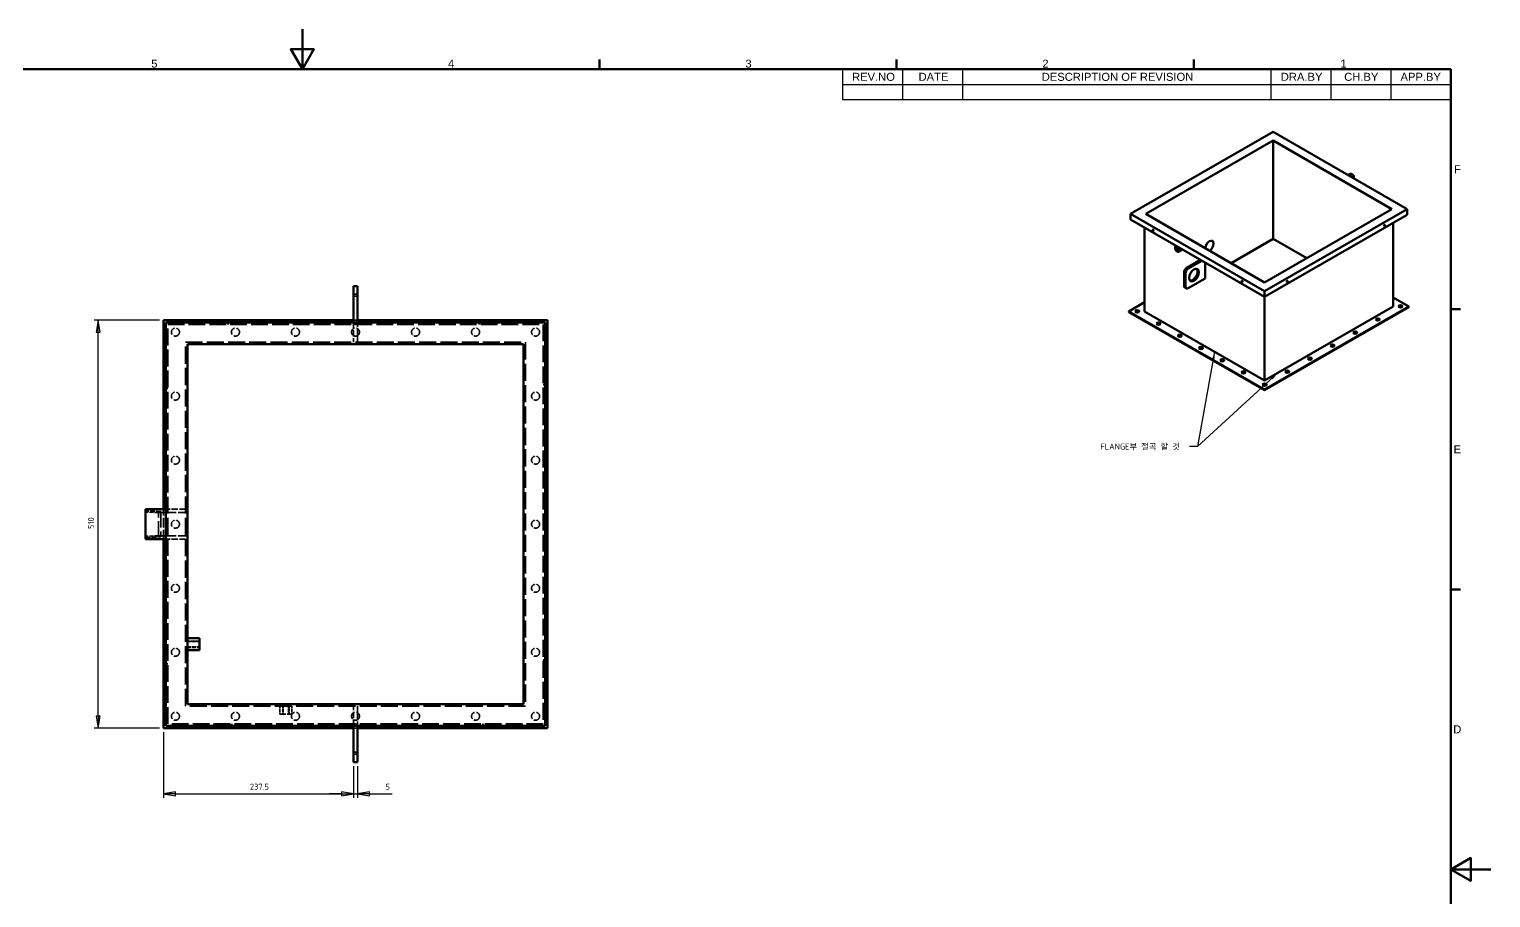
# Model space of a CAD drawing. Header units: millimetres. Extents: x 0 to 2970, y 0 to 2100.
# Drawn here: x 1144 to 2970, y 1015 to 2100 of the extents above; entities that cross this region are included whole.
import ezdxf

# ---------------------------------------------------------------- set-up
doc = ezdxf.new("R2010")
doc.units = ezdxf.units.MM
doc.header["$LTSCALE"] = 5
doc.linetypes.add('DASHED', pattern=[0.2067, 0.1654, -0.0413])
doc.layers.get('0').update_dxf_attribs({"lineweight": 25})
for name, color, linetype, lineweight in [('가려진 것(ISO)', 5, 'DASHED', 35), ('가시적인 것(ISO)', 7, 'Continuous', 50), ('가시적인 좁은 것(ISO)', 1, 'Continuous', 35), ('경계(ISO)', 7, 'Continuous', 70), ('기호(ISO)', 7, 'Continuous', 25), ('치수(ISO)', 7, 'Continuous', 25)]:
    doc.layers.add(name, color=color, linetype=linetype, lineweight=lineweight)
doc.styles.add('ISO Proportional', font='arial.ttf')
doc.styles.add('ISO ProportionalPSTEK', font='isocp.shx')
doc.dimstyles.new('PSTEK', dxfattribs={"dimscale": 5, "dimtxt": 1.5, "dimasz": 3, "dimexe": 1, "dimexo": 1, "dimgap": 1, "dimtad": 1, "dimrnd": 1e-08, "dimdsep": 46, "dimtxsty": 'ISO ProportionalPSTEK', "dimblk": 'Filled-1', "dimcen": 0.09, "dimdle": 10, "dimclrd": 3, "dimclre": 3, "dimclrt": 1, "dimadec": 1, "dimazin": 2, "dimtfac": 1, "dimtmove": 0, "dimatfit": 3, "dimfxl": 0, "dimtolj": 1, "dimlwd": -1, "dimlwe": -1, "dimarcsym": 0})
doc.dimstyles.new('PSTEK$7', dxfattribs={"dimscale": 5, "dimtxt": 1.5, "dimasz": 2, "dimexe": 1, "dimexo": 1, "dimgap": 1, "dimtad": 1, "dimrnd": 1e-08, "dimdsep": 46, "dimtxsty": 'ISO ProportionalPSTEK', "dimblk": 'Filled-1', "dimcen": 0.09, "dimdle": 10, "dimclrd": 3, "dimclre": 3, "dimclrt": 1, "dimadec": 1, "dimazin": 2, "dimtfac": 1, "dimtmove": 0, "dimatfit": 3, "dimfxl": 0, "dimtolj": 1, "dimlwd": -1, "dimlwe": -1, "dimarcsym": 0})

# ---------------------------------------------------------------- blocks, each defined once
blk = doc.blocks.new('경계 Default Border')
at = {"layer": '경계(ISO)'}
for p, q in [((371.25, 410), (371.25, 412.4)), ((445.5, 410), (445.5, 412.4)), ((519.75, 410), (519.75, 412.4)), ((584, 350), (586.4, 350)), ((584, 280), (586.4, 280))]:
    blk.add_line(p, q, dxfattribs=at)
at = {"layer": '경계(ISO)', "flags": 128}
for points in [[(297, 420), (297, 410), (294.11, 415), (299.89, 415), (297, 410)], [(10, 10), (10, 410), (584, 410), (584, 10), (10, 10)], [(594, 210), (584, 210), (589, 212.89), (589, 207.11), (584, 210)]]:
    blk.add_lwpolyline(points, dxfattribs=at)
at = {"layer": '경계(ISO)', "color": 7, "char_height": 2, "attachment_point": 7, "style": 'ISO Proportional'}
for s, insert in [('5', (259.22, 410.37)), ('4', (333.39, 410.4)), ('3', (407.72, 410.37)), ('2', (481.93, 410.4)), ('1', (556.42, 410.4)), ('F', (584.79, 384)), ('E', (584.7, 314)), ('D', (584.62, 244))]:
    blk.add_mtext(s, dxfattribs=dict(at, insert=insert))
blk = doc.blocks.new('Filled-1')
at = {"color": 0}
for p, q in [((0, 0), (-1, 0.17)), ((-1, 0.17), (-1, -0.17)), ((-1, 0), (0, 0)), ((-1, -0.17), (0, 0))]:
    blk.add_line(p, q, dxfattribs=at)
at = {"color": 0, "flags": 128}
blk.add_lwpolyline([(-1, -0.17), (0, 0), (-1, 0.17), (-1, -0.17)], dxfattribs=at)
at = {"color": 0}
blk.add_solid([(-1, -0.17), (0, 0), (-1, 0.17), (-1, -0.17)], dxfattribs=at)
blk = doc.blocks.new('*D32')
at = {"layer": 'Defpoints', "color": 0, "transparency": 16777216}
for p in [(1229.7, 1736.5), (1311.4, 1736.5), (1311.4, 1226.5)]:
    blk.add_point(p, dxfattribs=at)
at = {"layer": '치수(ISO)', "color": 3, "transparency": 16777216}
for p, q in [((1306.4, 1736.5), (1224.7, 1736.5)), ((1229.7, 1241.5), (1229.7, 1721.5)), ((1306.4, 1226.5), (1224.7, 1226.5))]:
    blk.add_line(p, q, dxfattribs=at)
at = {"layer": '치수(ISO)', "color": 3, "transparency": 16777216, "xscale": 15, "yscale": 15, "zscale": 15}
for p, rotation in [((1229.7, 1736.5), 90), ((1229.7, 1226.5), 270)]:
    blk.add_blockref('Filled-1', p, dxfattribs=dict(at, rotation=rotation))
at = {"layer": '치수(ISO)', "color": 1, "transparency": 16777216, "insert": (1217.2, 1475.4), "char_height": 7.5, "attachment_point": 1, "rotation": 90, "style": 'ISO ProportionalPSTEK'}
blk.add_mtext('\\A1;510', dxfattribs=at)
blk = doc.blocks.new('*D49')
at = {"layer": 'Defpoints', "color": 0, "transparency": 16777216}
for p in [(1311.4, 1226.5), (1548.9, 1184.2), (1548.9, 1144.6)]:
    blk.add_point(p, dxfattribs=at)
at = {"layer": '치수(ISO)', "color": 3, "transparency": 16777216}
for p, q in [((1311.4, 1221.5), (1311.4, 1139.6)), ((1548.9, 1179.2), (1548.9, 1139.6)), ((1326.4, 1144.6), (1533.9, 1144.6))]:
    blk.add_line(p, q, dxfattribs=at)
at = {"layer": '치수(ISO)', "color": 3, "transparency": 16777216, "xscale": 15, "yscale": 15, "zscale": 15, "rotation": 180}
blk.add_blockref('Filled-1', (1311.4, 1144.6), dxfattribs=at)
at = {"layer": '치수(ISO)', "color": 3, "transparency": 16777216, "xscale": 15, "yscale": 15, "zscale": 15}
blk.add_blockref('Filled-1', (1548.9, 1144.6), dxfattribs=at)
at = {"layer": '치수(ISO)', "color": 1, "transparency": 16777216, "insert": (1419.4, 1157.1), "char_height": 7.5, "attachment_point": 1, "style": 'ISO ProportionalPSTEK'}
blk.add_mtext('\\A1;237.5', dxfattribs=at)
blk = doc.blocks.new('*D63')
at = {"layer": 'Defpoints', "color": 0, "transparency": 16777216}
for p in [(1548.9, 1184.2), (1553.9, 1184.2), (1553.9, 1144.6)]:
    blk.add_point(p, dxfattribs=at)
at = {"layer": '치수(ISO)', "color": 3, "transparency": 16777216}
for p, q in [((1548.9, 1179.2), (1548.9, 1139.6)), ((1553.9, 1179.2), (1553.9, 1139.6)), ((1533.9, 1144.6), (1518.9, 1144.6)), ((1548.9, 1144.6), (1553.9, 1144.6)), ((1568.9, 1144.6), (1597.2, 1144.6))]:
    blk.add_line(p, q, dxfattribs=at)
at = {"layer": '치수(ISO)', "color": 3, "transparency": 16777216, "xscale": 15, "yscale": 15, "zscale": 15}
blk.add_blockref('Filled-1', (1548.9, 1144.6), dxfattribs=at)
at = {"layer": '치수(ISO)', "color": 3, "transparency": 16777216, "xscale": 15, "yscale": 15, "zscale": 15, "rotation": 180}
blk.add_blockref('Filled-1', (1553.9, 1144.6), dxfattribs=at)
at = {"layer": '치수(ISO)', "color": 1, "transparency": 16777216, "insert": (1588.9, 1157.1), "char_height": 7.5, "attachment_point": 1, "style": 'ISO ProportionalPSTEK'}
blk.add_mtext('\\A1;5', dxfattribs=at)

msp = doc.modelspace()

# ---------------------------------------------------------------- linework, layer by layer
at = {"layer": '가려진 것(ISO)', "ltscale": 1.904597}
for p, q in [((1548.8693, 1766.2522), (1553.8693, 1766.2522)), ((1548.8693, 1736.4522), (1553.8693, 1736.4522)), ((1548.8693, 1731.2522), (1553.8693, 1731.2522)), ((1553.8693, 1231.6522), (1548.8693, 1231.6522)), ((1553.8693, 1226.4522), (1548.8693, 1226.4522)), ((1553.8693, 1196.6522), (1548.8693, 1196.6522))]:
    msp.add_line(p, q, dxfattribs=at)
at = {"layer": '가려진 것(ISO)', "ltscale": 25.232489}
for p, q in [((1316.6693, 1731.1522), (1786.0693, 1731.1522)), ((1786.0693, 1231.7522), (1316.6693, 1231.7522))]:
    msp.add_line(p, q, dxfattribs=at)
at = {"layer": '가려진 것(ISO)', "ltscale": 25.43223}
for p, q in [((1316.6693, 1231.7522), (1316.6693, 1731.1522)), ((1786.0693, 1731.1522), (1786.0693, 1231.7522))]:
    msp.add_line(p, q, dxfattribs=at)
at = {"layer": '가려진 것(ISO)', "ltscale": 0.87606}
for p, q in [((1391.8693, 1733.4522), (1391.8693, 1731.1522)), ((1392.3023, 1731.1522), (1392.3023, 1733.4522)), ((1396.4363, 1731.1522), (1396.4363, 1733.4522)), ((1396.8693, 1731.1522), (1396.8693, 1733.4522)), ((1705.8693, 1733.4522), (1705.8693, 1731.1522)), ((1706.3023, 1731.1522), (1706.3023, 1733.4522)), ((1710.4363, 1731.1522), (1710.4363, 1733.4522)), ((1710.8693, 1731.1522), (1710.8693, 1733.4522)), ((1316.6693, 1655.9522), (1314.3693, 1655.9522)), ((1316.6693, 1655.5192), (1314.3693, 1655.5192)), ((1316.6693, 1651.3852), (1314.3693, 1651.3852)), ((1314.3693, 1650.9522), (1316.6693, 1650.9522)), ((1788.3693, 1655.9522), (1786.0693, 1655.9522)), ((1788.3693, 1655.5192), (1786.0693, 1655.5192)), ((1788.3693, 1651.3852), (1786.0693, 1651.3852)), ((1786.0693, 1650.9522), (1788.3693, 1650.9522)), ((1316.6693, 1311.9522), (1314.3693, 1311.9522)), ((1316.6693, 1311.5192), (1314.3693, 1311.5192)), ((1316.6693, 1307.3852), (1314.3693, 1307.3852)), ((1314.3693, 1306.9522), (1316.6693, 1306.9522)), ((1788.3693, 1311.9522), (1786.0693, 1311.9522)), ((1788.3693, 1311.5192), (1786.0693, 1311.5192)), ((1788.3693, 1307.3852), (1786.0693, 1307.3852)), ((1786.0693, 1306.9522), (1788.3693, 1306.9522)), ((1391.8693, 1231.7522), (1391.8693, 1229.4522)), ((1392.3023, 1229.4522), (1392.3023, 1231.7522)), ((1396.4363, 1229.4522), (1396.4363, 1231.7522)), ((1396.8693, 1229.4522), (1396.8693, 1231.7522)), ((1705.8693, 1231.7522), (1705.8693, 1229.4522)), ((1706.3023, 1229.4522), (1706.3023, 1231.7522)), ((1710.4363, 1229.4522), (1710.4363, 1231.7522)), ((1710.8693, 1229.4522), (1710.8693, 1231.7522))]:
    msp.add_line(p, q, dxfattribs=at)
at = {"layer": '가려진 것(ISO)', "ltscale": 9.409101}
for p, q in [((1548.8693, 1733.4522), (1548.8693, 1708.7522)), ((1553.8693, 1708.7522), (1553.8693, 1733.4522)), ((1339.0693, 1500.2022), (1314.3693, 1500.2022)), ((1339.0693, 1462.7022), (1314.3693, 1462.7022)), ((1548.8693, 1229.4522), (1548.8693, 1254.1522)), ((1553.8693, 1254.1522), (1553.8693, 1229.4522))]:
    msp.add_line(p, q, dxfattribs=at)
at = {"layer": '가려진 것(ISO)', "ltscale": 25.677311}
for p, q in [((1339.0693, 1708.7522), (1763.6693, 1708.7522)), ((1763.6693, 1254.1522), (1339.0693, 1254.1522))]:
    msp.add_line(p, q, dxfattribs=at)
at = {"layer": '가려진 것(ISO)', "ltscale": 25.874384}
for p, q in [((1339.0693, 1254.1522), (1339.0693, 1708.7522)), ((1763.6693, 1708.7522), (1763.6693, 1254.1522))]:
    msp.add_line(p, q, dxfattribs=at)
at = {"layer": '가려진 것(ISO)', "ltscale": 7.279393}
for p, q in [((1308.1693, 1497.3379), (1289.0693, 1497.9348)), ((1289.0693, 1464.9696), (1308.1693, 1465.5665))]:
    msp.add_line(p, q, dxfattribs=at)
at = {"layer": '가려진 것(ISO)', "ltscale": 14.285125}
msp.add_line((1311.3693, 1462.7022), (1311.3693, 1500.2022), dxfattribs=at)
at = {"layer": '가려진 것(ISO)', "ltscale": 6.132961}
for p, q in [((1305.1613, 1495.9522), (1289.0693, 1496.455)), ((1305.1613, 1466.9522), (1289.0693, 1466.4493))]:
    msp.add_line(p, q, dxfattribs=at)
at = {"layer": '가려진 것(ISO)', "ltscale": 22.038265}
msp.add_line((1305.1613, 1466.9522), (1305.1613, 1495.9522), dxfattribs=at)
at = {"layer": '가려진 것(ISO)', "ltscale": 13.792957}
for p, q in [((1341.3693, 1495.9522), (1305.1613, 1495.9522)), ((1341.3693, 1466.9522), (1305.1613, 1466.9522))]:
    msp.add_line(p, q, dxfattribs=at)
at = {"layer": '가려진 것(ISO)', "ltscale": 24.144396}
msp.add_line((1308.1693, 1497.3379), (1308.1693, 1465.5665), dxfattribs=at)
at = {"layer": '가려진 것(ISO)', "ltscale": 5.71399}
for p, q in [((1356.3693, 1335.4522), (1341.3693, 1335.4522)), ((1341.3693, 1334.7757), (1356.3693, 1334.7757)), ((1341.3693, 1328.1287), (1356.3693, 1328.1287)), ((1341.3693, 1327.4522), (1356.3693, 1327.4522))]:
    msp.add_line(p, q, dxfattribs=at)
at = {"layer": '가려진 것(ISO)', "ltscale": 3.809293}
for p, q in [((1456.8693, 1254.1522), (1456.8693, 1244.1522)), ((1460.3693, 1254.1522), (1460.3693, 1244.1522)), ((1461.0458, 1254.1522), (1461.0458, 1244.1522)), ((1467.6928, 1254.1522), (1467.6928, 1244.1522)), ((1468.3693, 1244.1522), (1468.3693, 1254.1522)), ((1471.8693, 1254.1522), (1471.8693, 1244.1522))]:
    msp.add_line(p, q, dxfattribs=at)
at = {"layer": '가려진 것(ISO)', "ltscale": 8.975572}
msp.add_line((1456.8693, 1244.1522), (1471.8693, 1244.1522), dxfattribs=at)
at = {"layer": '가려진 것(ISO)', "ltscale": 11.967462}
for centre in [(1326.3693, 1721.4522), (1401.3693, 1721.4522), (1476.3693, 1721.4522), (1551.3693, 1721.4522), (1626.3693, 1721.4522), (1701.3693, 1721.4522), (1776.3693, 1721.4522), (1326.3693, 1641.4522), (1776.3693, 1641.4522), (1326.3693, 1561.4522), (1776.3693, 1561.4522), (1326.3693, 1481.4522), (1776.3693, 1481.4522), (1326.3693, 1401.4522), (1776.3693, 1401.4522), (1326.3693, 1321.4522), (1776.3693, 1321.4522), (1326.3693, 1241.4522), (1401.3693, 1241.4522), (1476.3693, 1241.4522), (1551.3693, 1241.4522), (1626.3693, 1241.4522), (1701.3693, 1241.4522), (1776.3693, 1241.4522)]:
    msp.add_circle(centre, 5, dxfattribs=at)
at = {"layer": '가시적인 것(ISO)'}
for p, q in [((2519.8482, 1869.1167), (2698.0391, 1971.7301)), ((2538.9401, 1869.1167), (2698.0391, 1960.7358)), ((2698.0391, 1971.7301), (2865.6234, 1875.2247)), ((2698.0391, 1960.7358), (2846.5315, 1875.2247)), ((2698.0391, 1838.1037), (2698.0391, 1960.7358)), ((2793.4278, 1918.9102), (2791.5951, 1917.8548)), ((2793.3628, 1916.8368), (2795.1956, 1917.8922)), ((2795.923, 1919.1553), (2797.6907, 1918.1374)), ((2798.7311, 1915.8404), (2798.7311, 1913.7454)), ((2519.8482, 1869.1167), (2519.8482, 1862.045)), ((2687.4325, 1772.6114), (2519.8482, 1869.1167)), ((2687.4325, 1783.6056), (2538.9401, 1869.1167)), ((2865.6234, 1875.2247), (2687.4325, 1772.6114)), ((2846.5315, 1875.2247), (2687.4325, 1783.6056)), ((2865.6234, 1868.1529), (2687.4325, 1765.5396)), ((2865.6234, 1875.2247), (2865.6234, 1868.1529)), ((2687.4325, 1765.5396), (2519.8482, 1862.045)), ((2537.3137, 1747.4248), (2537.3137, 1851.9872)), ((2848.1579, 1753.5328), (2848.1579, 1858.0952)), ((2577.1807, 1829.0294), (2576.2071, 1828.4687)), ((2698.0391, 1838.1037), (2645.4171, 1807.8007)), ((2740.0545, 1813.9086), (2698.0391, 1838.1037)), ((2583.4853, 1824.0053), (2579.9498, 1821.9693)), ((2590.276, 1801.9228), (2607.264, 1811.7055)), ((2609.0317, 1810.6876), (2592.0438, 1800.9048)), ((2613.257, 1808.2544), (2613.257, 1788.5943)), ((2586.7405, 1779.4482), (2586.7405, 1795.7991)), ((2588.5082, 1794.7811), (2588.5082, 1778.4302)), ((1548.8693, 1778.7522), (1553.8693, 1778.7522)), ((1548.8693, 1768.7522), (1548.8693, 1778.7522)), ((1553.8693, 1778.7522), (1553.8693, 1768.7522)), ((2589.5486, 1776.1332), (2587.7809, 1777.1512)), ((2592.0438, 1776.3784), (2613.257, 1788.5943)), ((2687.4325, 1772.6114), (2687.4325, 1765.5396)), ((1548.8693, 1768.7522), (1548.8693, 1733.4522)), ((1553.8693, 1733.4522), (1553.8693, 1768.7522)), ((2517.7269, 1747.4248), (2537.3137, 1758.7042)), ((2687.4325, 1660.9772), (2687.4325, 1765.5396)), ((2848.1579, 1753.5328), (2687.4325, 1660.9772)), ((2867.7447, 1753.5328), (2687.4325, 1649.6979)), ((2848.1579, 1764.8121), (2867.7447, 1753.5328)), ((2867.7447, 1752.5926), (2867.7447, 1753.5328)), ((1311.3693, 1736.4522), (1548.8693, 1736.4522)), ((1311.3693, 1500.2022), (1311.3693, 1736.4522)), ((1553.8693, 1736.4522), (1791.3693, 1736.4522)), ((1791.3693, 1736.4522), (1791.3693, 1226.4522)), ((2687.4325, 1649.6979), (2517.7269, 1747.4248)), ((2517.7269, 1746.4847), (2517.7269, 1747.4248)), ((2687.4325, 1648.7577), (2517.7269, 1746.4847)), ((2687.4325, 1660.9772), (2537.3137, 1747.4248)), ((2867.7447, 1752.5926), (2687.4325, 1648.7577)), ((1314.3693, 1733.4522), (1788.3693, 1733.4522)), ((1314.3693, 1229.4522), (1314.3693, 1733.4522)), ((1788.3693, 1733.4522), (1788.3693, 1229.4522)), ((1341.3693, 1256.4522), (1341.3693, 1706.4522)), ((1341.3693, 1706.4522), (1761.3693, 1706.4522)), ((1761.3693, 1706.4522), (1761.3693, 1256.4522)), ((2687.4325, 1648.7577), (2687.4325, 1649.6979)), ((1289.0693, 1500.2022), (1289.0693, 1462.7022)), ((1314.3693, 1500.2022), (1289.0693, 1500.2022)), ((1314.3693, 1462.7022), (1289.0693, 1462.7022)), ((1311.3693, 1226.4522), (1311.3693, 1462.7022)), ((1341.3693, 1338.9522), (1356.3693, 1338.9522)), ((1356.3693, 1323.9522), (1356.3693, 1338.9522)), ((1341.3693, 1323.9522), (1356.3693, 1323.9522)), ((1761.3693, 1256.4522), (1341.3693, 1256.4522)), ((1548.8693, 1226.4522), (1311.3693, 1226.4522)), ((1788.3693, 1229.4522), (1314.3693, 1229.4522)), ((1548.8693, 1194.1522), (1548.8693, 1229.4522)), ((1553.8693, 1229.4522), (1553.8693, 1194.1522)), ((1791.3693, 1226.4522), (1553.8693, 1226.4522)), ((1548.8693, 1194.1522), (1548.8693, 1184.1522)), ((1553.8693, 1184.1522), (1553.8693, 1194.1522)), ((1548.8693, 1184.1522), (1553.8693, 1184.1522))]:
    msp.add_line(p, q, dxfattribs=at)
for centre, major_axis, ratio, start_param, end_param in [((2793.4278, 1914.8224), (2.4952, 4.3329), 0.578093116, 0, 0.783464455), ((2795.1956, 1913.8044), (2.4952, 4.3329), 0.578093116, 5.495853435, 7.066649762), ((2548.9456, 1849.2094), (0.5157, -0.8956), 0.578093116, 4.044769067, 5.380008893), ((2836.526, 1855.3174), (0.5157, 0.8956), 0.578093116, 4.044769067, 5.380008893), ((2618.4896, 1829.0838), (3.618, 6.2827), 0.578093116, 3.95025276, 8.616117854), ((2581.614, 1827.255), (1.8714, -3.2497), 0.578093116, 0, 0.530565219), ((2590.276, 1797.8351), (2.4952, 4.3329), 0.578093116, 0.783464455, 2.354260782), ((2592.0438, 1796.8171), (-2.4952, -4.3329), 0.578093116, 3.925057109, 5.495853435), ((2597.3471, 1793.7316), (-4.3665, -7.5826), 0.578093116, 0.203033017, 2.938559636), ((2590.276, 1781.4842), (-2.4952, -4.3329), 0.578093116, 5.495853435, 6.283185307), ((2592.0438, 1780.4662), (-2.4952, -4.3329), 0.578093116, 5.495853435, 7.066649762), ((2659.9614, 1785.2797), (0.5157, -0.8956), 0.578093116, 4.044769067, 5.380008893), ((2714.9036, 1785.2797), (0.5157, 0.8956), 0.578093116, 4.044769067, 5.380008893), ((2857.1381, 1752.5926), (2.5, 0), 0.575861701, 0.332629485, 2.808963169), ((2528.3335, 1746.4847), (2.5, 0), 0.575861701, 0.332629485, 2.808963169), ((2828.8538, 1736.3048), (2.5, 0), 0.575861701, 0.332629485, 2.808963169), ((2554.85, 1731.2148), (2.5, 0), 0.575861701, 0.332629485, 2.808963169), ((2581.3665, 1715.945), (2.5, 0), 0.575861701, 0.332629485, 2.808963169), ((2800.5696, 1720.0169), (2.5, 0), 0.575861701, 0.332629485, 2.808963169), ((2607.883, 1700.6752), (2.5, 0), 0.575861701, 0.332629485, 2.808963169), ((2772.2853, 1703.7291), (2.5, 0), 0.575861701, 0.332629485, 2.808963169), ((2634.3995, 1685.4053), (2.5, 0), 0.575861701, 0.332629485, 2.808963169), ((2744.001, 1687.4413), (2.5, 0), 0.575861701, 0.332629485, 2.808963169), ((2660.916, 1670.1355), (2.5, 0), 0.575861701, 0.332629485, 2.808963169), ((2715.7168, 1671.1535), (2.5, 0), 0.575861701, 0.332629485, 2.808963169), ((2687.4325, 1654.8656), (2.5, 0), 0.575861701, 0.332629485, 2.808963169)]:
    msp.add_ellipse(centre, major_axis=major_axis, ratio=ratio, start_param=start_param, end_param=end_param, dxfattribs=at)
for centre, major_axis, ratio in [((2548.1325, 1848.7412), (-0.5157, 0.8956), 0.578093116), ((2837.3391, 1854.8491), (0.5157, 0.8956), 0.578093116), ((2578.0784, 1825.219), (-1.8714, 3.2497), 0.578093116), ((2578.0784, 1825.219), (-0.8293, 1.44), 0.578093116), ((2599.1149, 1792.7136), (4.3665, 7.5826), 0.578093116), ((2659.1482, 1784.8114), (-0.5157, 0.8956), 0.578093116), ((2715.7168, 1784.8114), (0.5157, 0.8956), 0.578093116), ((2857.1381, 1753.5328), (-2.5, 0), 0.575861701), ((2528.3335, 1747.4248), (-2.5, 0), 0.575861701), ((2828.8538, 1737.245), (-2.5, 0), 0.575861701), ((2554.85, 1732.155), (-2.5, 0), 0.575861701), ((2581.3665, 1716.8852), (-2.5, 0), 0.575861701), ((2800.5696, 1720.9571), (-2.5, 0), 0.575861701), ((2607.883, 1701.6153), (-2.5, 0), 0.575861701), ((2772.2853, 1704.6693), (-2.5, 0), 0.575861701), ((2634.3995, 1686.3455), (-2.5, 0), 0.575861701), ((2744.001, 1688.3815), (-2.5, 0), 0.575861701), ((2660.916, 1671.0757), (-2.5, 0), 0.575861701), ((2715.7168, 1672.0936), (-2.5, 0), 0.575861701), ((2687.4325, 1655.8058), (-2.5, 0), 0.575861701)]:
    msp.add_ellipse(centre, major_axis=major_axis, ratio=ratio, dxfattribs=at)
at = {"layer": '가시적인 좁은 것(ISO)'}
for p, q in [((2793.4278, 1918.9102), (2795.1956, 1917.8922)), ((2586.7405, 1795.7991), (2588.5082, 1794.7811)), ((2590.276, 1801.9228), (2592.0438, 1800.9048)), ((2586.7405, 1779.4482), (2588.5082, 1778.4302)), ((1548.8693, 1768.7522), (1553.8693, 1768.7522)), ((1548.8693, 1194.1522), (1553.8693, 1194.1522))]:
    msp.add_line(p, q, dxfattribs=at)
at = {"layer": '기호(ISO)'}
for p, q in [((2160.0001, 2050), (2920.0001, 2050)), ((2160.0001, 2050), (2160.0001, 2031.1)), ((2235.0001, 2050), (2235.0001, 2031.1)), ((2310.0001, 2050), (2310.0001, 2031.1)), ((2695.0001, 2050), (2695.0001, 2031.1)), ((2770.0001, 2050), (2770.0001, 2031.1)), ((2845.0001, 2050), (2845.0001, 2031.1)), ((2920.0001, 2050), (2920.0001, 2031.1)), ((2160.0001, 2031.1), (2920.0001, 2031.1)), ((2160.0001, 2031.1), (2160.0001, 2012.2)), ((2235.0001, 2031.1), (2235.0001, 2012.2)), ((2310.0001, 2031.1), (2310.0001, 2012.2)), ((2695.0001, 2031.1), (2695.0001, 2012.2)), ((2770.0001, 2031.1), (2770.0001, 2012.2)), ((2845.0001, 2031.1), (2845.0001, 2012.2)), ((2920.0001, 2031.1), (2920.0001, 2012.2)), ((2160.0001, 2012.2), (2920.0001, 2012.2))]:
    msp.add_line(p, q, dxfattribs=at)

# ---------------------------------------------------------------- block references
at = {"xscale": 5, "yscale": 5, "zscale": 5}
msp.add_blockref('경계 Default Border', (0, 0), dxfattribs=at)

# ---------------------------------------------------------------- texts
at = {"layer": '기호(ISO)', "color": 7, "char_height": 10, "attachment_point": 7, "style": 'ISO Proportional'}
for s, insert in [('REV.NO', (2171.8647, 2035.3785)), ('DATE', (2254.9924, 2035.55)), ('DESCRIPTION OF REVISION', (2408.9101, 2035.3785)), ('DRA.BY', (2707.6144, 2035.55)), ('CH.BY', (2786.8752, 2035.3785)), ('APP.BY', (2857.2402, 2035.55))]:
    msp.add_mtext(s, dxfattribs=dict(at, insert=insert))
at = {"layer": '기호(ISO)', "color": 1, "insert": (2482.1333, 1582.2298), "char_height": 7.5, "width": 106.233621, "attachment_point": 1, "style": 'ISO ProportionalPSTEK'}
msp.add_mtext('{\\fISOCP|b0|i0;\\H7.5000;FLANGE부 절곡 할 것}', dxfattribs=at)
at = {"layer": '기호(ISO)', "color": 1, "insert": (2585.0495, 1582.227), "char_height": 7.5, "attachment_point": 1, "style": 'ISO ProportionalPSTEK'}
msp.add_mtext('{ }', dxfattribs=at)

# ---------------------------------------------------------------- dimensions: what is measured, and where the dimension line sits
at = {"layer": '치수(ISO)', "color": 3}
for base, p2, angle, override, picture, middle in [((1229.7185, 1736.4522), (1311.3693, 1736.4522), 90, {"dimdec": 2, "dimtp": 0, "dimtm": 0, "dimtdec": 2, "dimtofl": 0, "dimatfit": 1}, '*D32', (1229.7185, 1481.4522)), ((1548.8693, 1144.564), (1548.8693, 1184.1522), 180, {"dimdec": 2, "dimblk2": 'Filled-1', "dimsah": 1, "dimtp": 0, "dimtm": 0, "dimtdec": 2, "dimtofl": 0, "dimatfit": 1}, '*D49', (1430.1193, 1144.564))]:
    dim = msp.add_linear_dim(base=base, p1=(1311.3693, 1226.4522), p2=p2, angle=angle, dimstyle='PSTEK', override=override, dxfattribs=at)
    dim.commit()
    dim.dimension.update_dxf_attribs({"geometry": picture, "text_midpoint": middle, "dimtype": 160})
dim = msp.add_linear_dim(base=(1553.8693, 1144.564), p1=(1548.8693, 1184.1522), p2=(1553.8693, 1184.1522), dimstyle='PSTEK', override={"dimdec": 2, "dimtp": 0, "dimtm": 0, "dimtdec": 2, "dimtofl": 1, "dimatfit": 1}, dxfattribs=at)
dim.commit()
dim.dimension.update_dxf_attribs({"geometry": '*D63', "text_midpoint": (1590.5246, 1144.564), "dimtype": 160})

# ---------------------------------------------------------------- leaders
at = {"layer": '기호(ISO)', "color": 3, "annotation_type": 0, "has_hookline": 1, "hookline_direction": 1}
for points, text_width in [([(2624.9177, 1696.9771), (2603.3669, 1578.4798), (2593.3669, 1578.4798)], 96.8997), ([(2703.7659, 1670.383), (2603.3838, 1578.477), (2593.3838, 1578.477)], 3)]:
    msp.add_leader(points, dimstyle='PSTEK$7', override={"dimtad": 0}, dxfattribs=dict(at, text_width=text_width))

doc.saveas('drawing.dxf')
